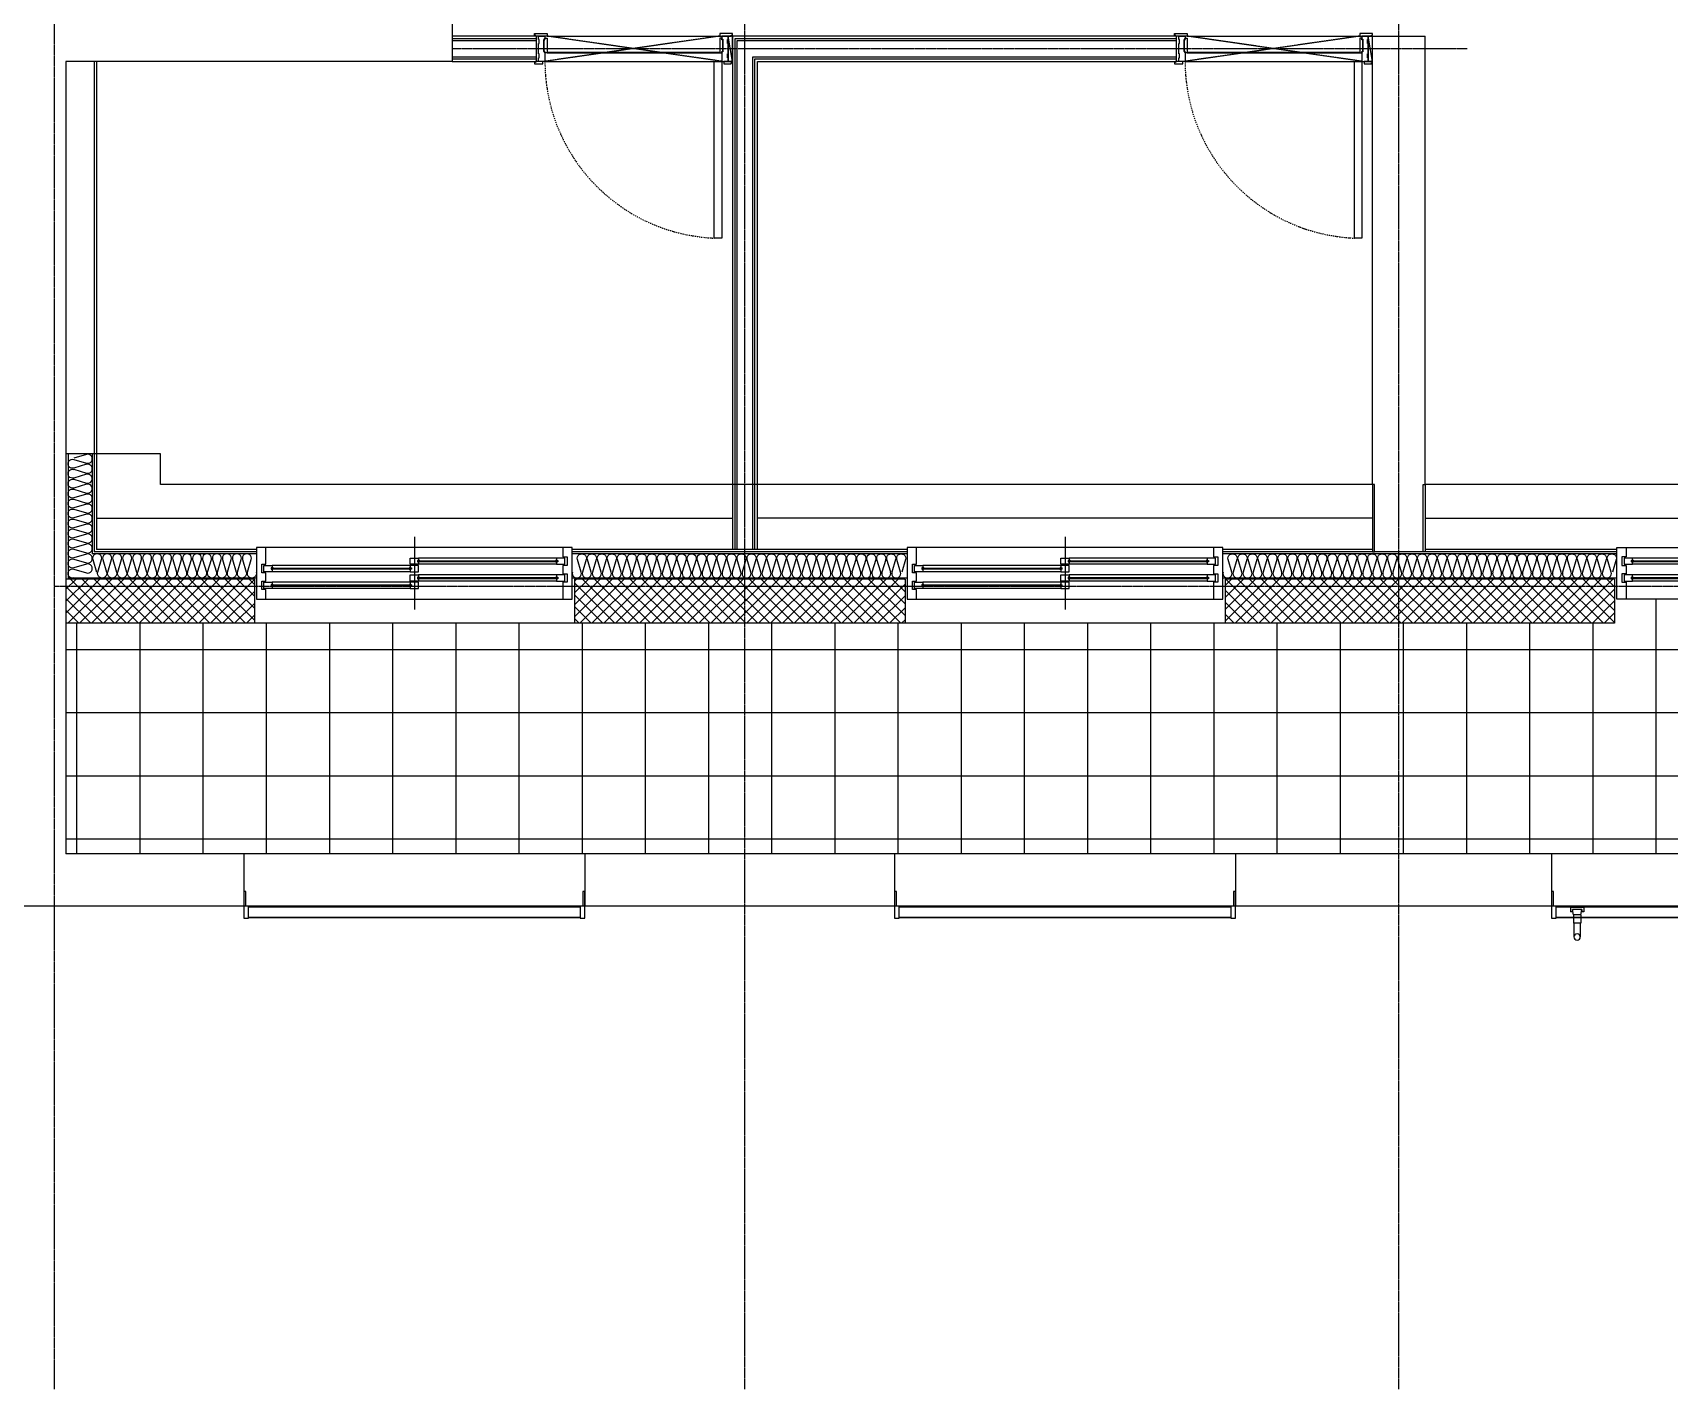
# Model space of a CAD drawing. Header units: millimetres. Extents: x 18456 to 179493, y -203649 to 469211.
# Drawn here: x 130457 to 138229, y -189134 to -182688 of the extents above; entities that cross this region are included whole.
import ezdxf

# ---------------------------------------------------------------- set-up
doc = ezdxf.new("R2010")
doc.units = ezdxf.units.MM
for name, pattern in [('X-평면도(기본형)$0$CEN', [52.5, 50, -1, 0.5, -1]), ('X-평면도(기본형)$0$DASHDOTX2', [2, 1, -0.5, 0, -0.5]), ('X-평면도(기본형)$0$HID', [2.8, 1.8, -1]), ('X-평면도(기본형)$0$HID2', [7.5, 6, -1.5])]:
    doc.linetypes.add(name, pattern=pattern)
for name, color, linetype, true_color in [('X-평면도(기본형)$0$40HAT', 9, 'Continuous', 0x808080), ('X-평면도(기본형)$0$4ELE', 4, 'Continuous', 0x00ffff), ('X-평면도(기본형)$0$4GYP', 4, 'Continuous', 0x00ffff), ('X-평면도(기본형)$0$7GYP', 7, 'Continuous', 0x000000), ('X-평면도(기본형)$0$AHID', 5, 'X-평면도(기본형)$0$HID', 0x0000ff), ('X-평면도(기본형)$0$CEN', 1, 'X-평면도(기본형)$0$CEN', 0xff0000), ('X-평면도(기본형)$0$DOOR', 4, 'Continuous', 0x00ffff), ('X-평면도(기본형)$0$ETC', 9, 'Continuous', 0x808080), ('X-평면도(기본형)$0$FIN', 9, 'Continuous', 0x808080), ('X-평면도(기본형)$0$INS', 9, 'Continuous', 0x808080), ('X-평면도(기본형)$0$INSUL', 9, 'Continuous', 0x808080), ('X-평면도(기본형)$0$TIL', 5, 'Continuous', 0x0000ff), ('X-평면도(기본형)$0$UIS', 7, 'X-평면도(기본형)$0$HID2', 0x000000), ('X-평면도(기본형)$0$W1', 2, 'Continuous', 0xffff00), ('X-평면도(기본형)$0$W2', 3, 'Continuous', 0x00ff00), ('X-평면도(기본형)$0$WID', 4, 'Continuous', 0x00ffff), ('X-평면도(기본형)$0$국기계양대', 9, 'Continuous', 0x808080)]:
    doc.layers.add(name, color=color, linetype=linetype, true_color=true_color)
pattern_1 = [(315, (-605844.544, -337778.427), (28.2842712, 28.2842712), []), (45, (-605844.544, -337778.427), (-28.2842712, 28.2842712), [])]

# ---------------------------------------------------------------- blocks, each defined once
blk = doc.blocks.new('X-평면도(기본형)$0$국기계양대')
at = {"color": 0, "linetype": 'ByBlock', "lineweight": -2}
for p, q in [((-64, 0), (0, 0)), ((-64, 0), (-64, -20)), ((0, 0), (0, -20)), ((-64, -20), (-52, -20)), ((-54, -10), (-10, -10)), ((-54, -10), (-54, -20)), ((-49, -35), (-54, -10)), ((-49, -35), (-15, -35)), ((-49, -35), (-49, -75)), ((-49, -75), (-15, -75)), ((-47, -75), (-47, -140)), ((-17, -75), (-17, -140)), ((-15, -35), (-10, -10)), ((-15, -35), (-15, -75)), ((-12, -20), (0, -20)), ((-10, -10), (-10, -20))]:
    blk.add_line(p, q, dxfattribs=at)
blk.add_circle((-32, -140), 15, dxfattribs=at)
blk = doc.blocks.new('U60 (X-평면도(기본형)$0$ng)')
at = {"color": 0, "linetype": 'ByBlock', "lineweight": -2}
for p, q in [((-1660, -103.5), (-1660, 22.5)), ((-1660, 22.5), (-1650, 22.5)), ((-1650, 22.5), (-1650, -47.5)), ((1650, 22.5), (1660, 22.5)), ((1650, -47.5), (1650, 22.5)), ((1660, 22.5), (1660, -103.5)), ((-1660, -47.5), (-1638, -47.5)), ((-1638, -47.5), (-1638, -50.5)), ((1638, -50.5), (-1638, -50.5)), ((-1638, -50.5), (-1638, -100.5)), ((-1638, -50.5), (1638, -50.5)), ((1638, -50.5), (1638, -47.5)), ((1638, -47.5), (1660, -47.5)), ((1638, -100.5), (1638, -50.5)), ((-1638, -103.5), (-1660, -103.5)), ((-1638, -100.5), (1638, -100.5)), ((1638, -100.5), (-1638, -100.5)), ((-1638, -100.5), (-1638, -103.5)), ((1638, -103.5), (1638, -100.5)), ((1660, -103.5), (1638, -103.5))]:
    blk.add_line(p, q, dxfattribs=at)
at = {"layer": 'X-평면도(기본형)$0$국기계양대'}
blk.add_blockref('X-평면도(기본형)$0$국기계양대', (1570, -53), dxfattribs=at)
blk = doc.blocks.new('U165 (X-평면도(기본형)$0$ng)')
at = {"color": 0, "linetype": 'ByBlock', "lineweight": -2}
for p, q in [((-810, -103.5), (-810, 22.5)), ((-810, 22.5), (-800, 22.5)), ((-800, 22.5), (-800, -47.5)), ((800, 22.5), (810, 22.5)), ((800, -47.5), (800, 22.5)), ((810, 22.5), (810, -103.5)), ((-810, -47.5), (-788, -47.5)), ((-788, -47.5), (-788, -50.5)), ((788, -50.5), (-788, -50.5)), ((-788, -50.5), (-788, -100.5)), ((-788, -50.5), (788, -50.5)), ((788, -50.5), (788, -47.5)), ((788, -47.5), (810, -47.5)), ((788, -100.5), (788, -50.5)), ((-788, -103.5), (-810, -103.5)), ((-788, -100.5), (788, -100.5)), ((788, -100.5), (-788, -100.5)), ((-788, -100.5), (-788, -103.5)), ((788, -103.5), (788, -100.5)), ((810, -103.5), (788, -103.5))]:
    blk.add_line(p, q, dxfattribs=at)
blk = doc.blocks.new('X-평면도(기본형)$0$DW1500')
at = {"layer": 'X-평면도(기본형)$0$WID', "color": 8, "true_color": 0x808080}
for p, q in [((1455, 0), (45, 0)), ((766.5, -63), (1428.5, -63)), ((766.5, -63), (766.5, -67)), ((766.5, -67), (1428.5, -67)), ((1428.5, -63), (1428.5, -67)), ((71.5, -98), (733.5, -98)), ((71.5, -98), (71.5, -102)), ((71.5, -102), (733.5, -102)), ((733.5, -98), (733.5, -102)), ((766.5, -143), (1428.5, -143)), ((766.5, -143), (766.5, -147)), ((766.5, -147), (1428.5, -147)), ((1428.5, -143), (1428.5, -147)), ((71.5, -178), (733.5, -178)), ((71.5, -178), (71.5, -182)), ((71.5, -182), (733.5, -182)), ((733.5, -178), (733.5, -182)), ((45, -245), (1455, -245))]:
    blk.add_line(p, q, dxfattribs=at)
at = {"layer": 'X-평면도(기본형)$0$WID', "color": 1, "true_color": 0xff0000}
blk.add_line((750, 50), (750, -295), dxfattribs=at)
at = {"layer": 'X-평면도(기본형)$0$WID'}
for p, q in [((1425, -50), (770, -50)), ((730, -85), (75, -85)), ((730, -115), (75, -115)), ((1425, -80), (770, -80)), ((1425, -130), (770, -130)), ((730, -165), (75, -165)), ((730, -195), (75, -195)), ((1425, -160), (770, -160))]:
    blk.add_line(p, q, dxfattribs=at)
for points in [[(0, -245), (45, -245), (45, -200), (25, -200), (25, -160), (45, -160), (45, -120), (25, -120), (25, -80), (45, -80), (45, 0), (0, 0)], [(1500, 0), (1455, 0), (1455, -45), (1475, -45), (1475, -85), (1455, -85), (1455, -125), (1475, -125), (1475, -165), (1455, -165), (1455, -245), (1500, -245)], [(770, -80), (730, -80), (730, -50), (770, -50), (770, -60), (764.5, -61.8), (764.5, -68.2), (770, -70)], [(1425, -80), (1465, -80), (1465, -50), (1425, -50), (1425, -60), (1430.5, -61.8), (1430.5, -68.2), (1425, -70)], [(75, -115), (35, -115), (35, -85), (75, -85), (75, -95), (69.5, -96.8), (69.5, -103.2), (75, -105)], [(730, -115), (770, -115), (770, -85), (730, -85), (730, -95), (735.5, -96.8), (735.5, -103.2), (730, -105)], [(770, -160), (730, -160), (730, -130), (770, -130), (770, -140), (764.5, -141.8), (764.5, -148.2), (770, -150)], [(1425, -160), (1465, -160), (1465, -130), (1425, -130), (1425, -140), (1430.5, -141.8), (1430.5, -148.2), (1425, -150)], [(75, -195), (35, -195), (35, -165), (75, -165), (75, -175), (69.5, -176.8), (69.5, -183.2), (75, -185)], [(730, -195), (770, -195), (770, -165), (730, -165), (730, -175), (735.5, -176.8), (735.5, -183.2), (730, -185)]]:
    blk.add_lwpolyline(points, close=True, dxfattribs=at)
at = {"layer": 'X-평면도(기본형)$0$WID', "color": 8, "true_color": 0x808080}
for points in [[(770, -59.2), (772.7, -60.6), (773.3, -61.6), (773.8, -63)], [(770, -70.8), (772.7, -69.4), (773.3, -68.4), (773.8, -67)], [(1425, -59.2), (1422.3, -60.6), (1421.7, -61.6), (1421.2, -63)], [(1425, -70.8), (1422.3, -69.4), (1421.7, -68.4), (1421.2, -67)], [(75, -94.2), (77.7, -95.6), (78.3, -96.6), (78.8, -98)], [(75, -105.8), (77.7, -104.4), (78.3, -103.4), (78.8, -102)], [(730, -94.2), (727.3, -95.6), (726.7, -96.6), (726.2, -98)], [(730, -105.8), (727.3, -104.4), (726.7, -103.4), (726.2, -102)], [(770, -139.2), (772.7, -140.6), (773.3, -141.6), (773.8, -143)], [(770, -150.8), (772.7, -149.4), (773.3, -148.4), (773.8, -147)], [(1425, -139.2), (1422.3, -140.6), (1421.7, -141.6), (1421.2, -143)], [(1425, -150.8), (1422.3, -149.4), (1421.7, -148.4), (1421.2, -147)], [(75, -174.2), (77.7, -175.6), (78.3, -176.6), (78.8, -178)], [(75, -185.8), (77.7, -184.4), (78.3, -183.4), (78.8, -182)], [(730, -174.2), (727.3, -175.6), (726.7, -176.6), (726.2, -178)], [(730, -185.8), (727.3, -184.4), (726.7, -183.4), (726.2, -182)]]:
    blk.add_lwpolyline(points, dxfattribs=at)
blk = doc.blocks.new('X-평면도(기본형)$0$DW2700v')
at = {"layer": 'X-평면도(기본형)$0$WID', "color": 8, "true_color": 0x808080}
for p, q in [((2655, 0), (45, 0)), ((2628.5, -63), (916.5, -63)), ((916.5, -67), (916.5, -63)), ((2628.5, -67), (916.5, -67)), ((2628.5, -67), (2628.5, -63)), ((883.5, -98), (71.5, -98)), ((71.5, -102), (71.5, -98)), ((883.5, -102), (71.5, -102)), ((883.5, -102), (883.5, -98)), ((2628.5, -143), (916.5, -143)), ((916.5, -147), (916.5, -143)), ((2628.5, -147), (916.5, -147)), ((2628.5, -147), (2628.5, -143)), ((883.5, -178), (71.5, -178)), ((71.5, -182), (71.5, -178)), ((883.5, -182), (71.5, -182)), ((883.5, -182), (883.5, -178)), ((45, -245), (2655, -245))]:
    blk.add_line(p, q, dxfattribs=at)
at = {"layer": 'X-평면도(기본형)$0$WID', "color": 1, "true_color": 0xff0000}
blk.add_line((900, -295), (900, 50), dxfattribs=at)
at = {"layer": 'X-평면도(기본형)$0$WID'}
for p, q in [((920, -50), (2625, -50)), ((75, -85), (880, -85)), ((75, -115), (880, -115)), ((920, -80), (2625, -80)), ((920, -130), (2625, -130)), ((75, -165), (880, -165)), ((75, -195), (880, -195)), ((920, -160), (2625, -160))]:
    blk.add_line(p, q, dxfattribs=at)
for points in [[(0, -245), (45, -245), (45, -200), (25, -200), (25, -160), (45, -160), (45, -120), (25, -120), (25, -80), (45, -80), (45, 0), (0, 0)], [(2700, 0), (2655, 0), (2655, -45), (2675, -45), (2675, -85), (2655, -85), (2655, -125), (2675, -125), (2675, -165), (2655, -165), (2655, -245), (2700, -245)], [(920, -50), (880, -50), (880, -80), (920, -80), (920, -70), (914.5, -68.2), (914.5, -61.8), (920, -60)], [(2625, -50), (2665, -50), (2665, -80), (2625, -80), (2625, -70), (2630.5, -68.2), (2630.5, -61.8), (2625, -60)], [(75, -85), (35, -85), (35, -115), (75, -115), (75, -105), (69.5, -103.2), (69.5, -96.8), (75, -95)], [(880, -85), (920, -85), (920, -115), (880, -115), (880, -105), (885.5, -103.2), (885.5, -96.8), (880, -95)], [(920, -130), (880, -130), (880, -160), (920, -160), (920, -150), (914.5, -148.2), (914.5, -141.8), (920, -140)], [(2625, -130), (2665, -130), (2665, -160), (2625, -160), (2625, -150), (2630.5, -148.2), (2630.5, -141.8), (2625, -140)], [(75, -165), (35, -165), (35, -195), (75, -195), (75, -185), (69.5, -183.2), (69.5, -176.8), (75, -175)], [(880, -165), (920, -165), (920, -195), (880, -195), (880, -185), (885.5, -183.2), (885.5, -176.8), (880, -175)]]:
    blk.add_lwpolyline(points, close=True, dxfattribs=at)
at = {"layer": 'X-평면도(기본형)$0$WID', "color": 8, "true_color": 0x808080}
for points in [[(920, -59.2), (922.7, -60.6), (923.3, -61.6), (923.8, -63)], [(920, -70.8), (922.7, -69.4), (923.3, -68.4), (923.8, -67)], [(2625, -59.2), (2622.3, -60.6), (2621.7, -61.6), (2621.2, -63)], [(2625, -70.8), (2622.3, -69.4), (2621.7, -68.4), (2621.2, -67)], [(75, -94.2), (77.7, -95.6), (78.3, -96.6), (78.8, -98)], [(75, -105.8), (77.7, -104.4), (78.3, -103.4), (78.8, -102)], [(880, -94.2), (877.3, -95.6), (876.7, -96.6), (876.2, -98)], [(880, -105.8), (877.3, -104.4), (876.7, -103.4), (876.2, -102)], [(920, -139.2), (922.7, -140.6), (923.3, -141.6), (923.8, -143)], [(920, -150.8), (922.7, -149.4), (923.3, -148.4), (923.8, -147)], [(2625, -139.2), (2622.3, -140.6), (2621.7, -141.6), (2621.2, -143)], [(2625, -150.8), (2622.3, -149.4), (2621.7, -148.4), (2621.2, -147)], [(75, -174.2), (77.7, -175.6), (78.3, -176.6), (78.8, -178)], [(75, -185.8), (77.7, -184.4), (78.3, -183.4), (78.8, -182)], [(880, -174.2), (877.3, -175.6), (876.7, -176.6), (876.2, -178)], [(880, -185.8), (877.3, -184.4), (876.7, -183.4), (876.2, -182)]]:
    blk.add_lwpolyline(points, dxfattribs=at)
blk = doc.blocks.new('X-평면도(기본형)$0$wd120900')
at = {"layer": 'X-평면도(기본형)$0$DOOR', "color": 1, "linetype": 'ByBlock', "true_color": 0xff0000}
blk.add_line((-20, 120), (0, 0), dxfattribs=at)
at = {"layer": 'X-평면도(기본형)$0$DOOR', "color": 5, "true_color": 0x0000ff}
for p, q in [((860, 80), (40, 80)), ((860, 77), (40, 77))]:
    blk.add_line(p, q, dxfattribs=at)
at = {"layer": 'X-평면도(기본형)$0$DOOR'}
for points in [[(30, 120), (30, 960), (66, 960), (66, 120)], [(30, 120), (30, 960), (66, 960), (66, 120)], [(0, 120), (0, 104.1), (3, 104.1), (3, 84.1), (0, 84.1), (0, 35.9), (3, 35.9), (3, 15.9), (0, 15.9), (0, 0), (30, 0), (30, 15), (25, 15), (25, 75), (30, 75), (30, 80), (30, 120)], [(40, 80), (30, 80), (30, 73), (25, 73), (25, 17), (30, 17), (30, 10), (40, 10)], [(860, 80), (870, 80), (870, 73), (875, 73), (875, 17), (870, 17), (870, 10), (860, 10)], [(900, 120), (900, 104.1), (897, 104.1), (897, 84.1), (900, 84.1), (900, 35.9), (897, 35.9), (897, 15.9), (900, 15.9), (900, 0), (899.1, 0), (880, 0), (870, 0), (870, 15), (875, 15), (875, 75), (870, 75), (870, 80), (870, 120)]]:
    blk.add_lwpolyline(points, close=True, dxfattribs=at)
at = {"layer": 'X-평면도(기본형)$0$DOOR', "linetype": 'ByBlock'}
for points in [[(-15, 132), (-15, 127), (-20, 127), (-20, 120), (20, 120), (20, 132)], [(915, 120), (915, 125), (920, 125), (920, 132), (880, 132), (880, 120)], [(-15, 0), (-15, -5), (-20, -5), (-20, -12), (40, -12), (40, 0)], [(915, 0), (915, -5), (920, -5), (920, -12), (860, -12), (860, 0)]]:
    blk.add_lwpolyline(points, close=True, dxfattribs=at)
at = {"layer": 'X-평면도(기본형)$0$DOOR', "color": 1, "linetype": 'ByBlock', "true_color": 0xff0000}
blk.add_lwpolyline([(-20, 120), (-20, 0), (0, 0), (0, 120)], close=True, dxfattribs=at)
at = {"layer": 'X-평면도(기본형)$0$DOOR', "color": 1, "linetype": 'X-평면도(기본형)$0$HID', "true_color": 0xff0000}
blk.add_lwpolyline([(860, 0), (40, 0), (870, 120), (30, 120)], close=True, dxfattribs=at)
at = {"layer": 'X-평면도(기본형)$0$DOOR', "color": 1, "linetype": 'X-평면도(기본형)$0$DASHDOTX2', "ltscale": 5, "true_color": 0xff0000}
blk.add_arc((28.6, 119.4), 841.4, 0.03802, 87.45308, dxfattribs=at)
blk = doc.blocks.new('U74 (X-평면도(기본형)$0$ins-l)')
at = {"layer": 'X-평면도(기본형)$0$INSUL', "color": 8, "true_color": 0x808080}
for p, q in [((36.9, 24.2), (21.4, 75.8)), ((57.5, 75.8), (42, 24.2)), ((78.1, 24.2), (62.6, 75.8)), ((98.7, 75.8), (83.2, 24.2)), ((119.3, 24.2), (103.8, 75.8)), ((139.9, 75.8), (124.5, 24.2)), ((160.5, 24.2), (145.1, 75.8)), ((181.1, 75.8), (165.7, 24.2)), ((201.7, 24.2), (186.3, 75.8)), ((222.3, 75.8), (206.9, 24.2)), ((243, 24.2), (227.5, 75.8)), ((263.6, 75.8), (248.1, 24.2)), ((284.2, 24.2), (268.7, 75.8)), ((304.8, 75.8), (289.3, 24.2)), ((325.4, 24.2), (309.9, 75.8)), ((346, 75.8), (330.6, 24.2)), ((366.6, 24.2), (351.2, 75.8)), ((387.2, 75.8), (371.8, 24.2)), ((407.8, 24.2), (392.4, 75.8)), ((428.4, 75.8), (413, 24.2)), ((449.1, 24.2), (433.6, 75.8)), ((469.7, 75.8), (454.2, 24.2)), ((490.3, 24.2), (474.8, 75.8)), ((510.9, 75.8), (495.4, 24.2)), ((531.5, 24.2), (516, 75.8)), ((552.1, 75.8), (536.6, 24.2)), ((572.7, 24.2), (557.3, 75.8)), ((593.3, 75.8), (577.9, 24.2)), ((613.9, 24.2), (598.5, 75.8)), ((634.5, 75.8), (619.1, 24.2)), ((655.2, 24.2), (639.7, 75.8)), ((675.8, 75.8), (660.3, 24.2)), ((696.4, 24.2), (680.9, 75.8)), ((717, 75.8), (701.5, 24.2)), ((737.6, 24.2), (722.1, 75.8)), ((758.2, 75.8), (742.7, 24.2)), ((778.8, 24.2), (763.4, 75.8)), ((799.4, 75.8), (784, 24.2)), ((820, 24.2), (804.6, 75.8)), ((840.6, 75.8), (825.2, 24.2)), ((861.3, 24.2), (845.8, 75.8)), ((881.9, 75.8), (866.4, 24.2)), ((902.5, 24.2), (887, 75.8)), ((923.1, 75.8), (907.6, 24.2)), ((943.7, 24.2), (928.2, 75.8)), ((964.3, 75.8), (948.8, 24.2)), ((984.9, 24.2), (969.5, 75.8)), ((1005.5, 75.8), (990.1, 24.2)), ((1026.1, 24.2), (1010.7, 75.8)), ((1046.7, 75.8), (1031.3, 24.2)), ((1067.4, 24.2), (1051.9, 75.8)), ((1088, 75.8), (1072.5, 24.2)), ((1108.6, 24.2), (1093.1, 75.8)), ((1129.2, 75.8), (1113.7, 24.2)), ((1149.8, 24.2), (1134.3, 75.8)), ((1170.4, 75.8), (1154.9, 24.2)), ((1191, 24.2), (1175.6, 75.8)), ((1211.6, 75.8), (1196.2, 24.2)), ((1232.2, 24.2), (1216.8, 75.8)), ((1252.8, 75.8), (1237.4, 24.2)), ((1273.5, 24.2), (1258, 75.8)), ((1294.1, 75.8), (1278.6, 24.2)), ((1314.7, 24.2), (1299.2, 75.8)), ((1335.3, 75.8), (1319.8, 24.2)), ((1355.9, 24.2), (1340.4, 75.8)), ((1376.5, 75.8), (1361, 24.2)), ((1397.1, 24.2), (1381.7, 75.8)), ((1417.7, 75.8), (1402.3, 24.2)), ((1438.3, 24.2), (1422.9, 75.8)), ((1458.9, 75.8), (1443.5, 24.2)), ((1479.5, 24.2), (1464.1, 75.8)), ((1500.2, 75.8), (1484.7, 24.2)), ((1520.8, 24.2), (1505.3, 75.8)), ((1541.4, 75.8), (1525.9, 24.2)), ((1562, 24.2), (1546.5, 75.8)), ((1582.6, 75.8), (1567.1, 24.2)), ((1603.2, 24.2), (1587.8, 75.8)), ((1623.8, 75.8), (1608.4, 24.2))]:
    blk.add_line(p, q, dxfattribs=at)
at = {"layer": 'X-평면도(기본형)$0$INSUL', "color": 8, "true_color": 0x808080, "extrusion": (0, 0, -1)}
for centre in [(-39.4, 81.2), (-80.7, 81.2), (-121.9, 81.2), (-163.1, 81.2), (-204.3, 81.2), (-245.5, 81.2), (-286.8, 81.2), (-328, 81.2), (-369.2, 81.2), (-410.4, 81.2), (-451.6, 81.2), (-492.9, 81.2), (-534.1, 81.2), (-575.3, 81.2), (-616.5, 81.2), (-657.7, 81.2), (-699, 81.2), (-740.2, 81.2), (-781.4, 81.2), (-822.6, 81.2), (-863.8, 81.2), (-905.1, 81.2), (-946.3, 81.2), (-987.5, 81.2), (-1028.7, 81.2), (-1069.9, 81.2), (-1111.1, 81.2), (-1152.4, 81.2), (-1193.6, 81.2), (-1234.8, 81.2), (-1276, 81.2), (-1317.2, 81.2), (-1358.5, 81.2), (-1399.7, 81.2), (-1440.9, 81.2), (-1482.1, 81.2), (-1523.3, 81.2), (-1564.6, 81.2), (-1605.8, 81.2)]:
    blk.add_arc(centre, 18.8, 343.30076, 196.69924, dxfattribs=at)
at = {"layer": 'X-평면도(기본형)$0$INSUL', "color": 8, "true_color": 0x808080}
for centre in [(18.8, 18.8), (60, 18.8), (101.3, 18.8), (142.5, 18.8), (183.7, 18.8), (224.9, 18.8), (266.1, 18.8), (307.4, 18.8), (348.6, 18.8), (389.8, 18.8), (431, 18.8), (472.2, 18.8), (513.5, 18.8), (554.7, 18.8), (595.9, 18.8), (637.1, 18.8), (678.3, 18.8), (719.6, 18.8), (760.8, 18.8), (802, 18.8), (843.2, 18.8), (884.4, 18.8), (925.7, 18.8), (966.9, 18.8), (1008.1, 18.8), (1049.3, 18.8), (1090.5, 18.8), (1131.8, 18.8), (1173, 18.8), (1214.2, 18.8), (1255.4, 18.8), (1296.6, 18.8), (1337.9, 18.8), (1379.1, 18.8), (1420.3, 18.8), (1461.5, 18.8), (1502.7, 18.8), (1544, 18.8), (1585.2, 18.8)]:
    blk.add_arc(centre, 18.8, 163.30076, 16.69924, dxfattribs=at)
blk = doc.blocks.new('U72 (X-평면도(기본형)$0$ins-l)')
at = {"layer": 'X-평면도(기본형)$0$INSUL', "color": 8, "true_color": 0x808080}
for p, q in [((36.9, 24.2), (21.4, 75.8)), ((57.5, 75.8), (42, 24.2)), ((78.1, 24.2), (62.6, 75.8)), ((98.7, 75.8), (83.2, 24.2)), ((119.3, 24.2), (103.8, 75.8)), ((139.9, 75.8), (124.5, 24.2)), ((160.5, 24.2), (145.1, 75.8)), ((181.1, 75.8), (165.7, 24.2)), ((201.7, 24.2), (186.3, 75.8)), ((222.3, 75.8), (206.9, 24.2)), ((243, 24.2), (227.5, 75.8)), ((263.6, 75.8), (248.1, 24.2)), ((284.2, 24.2), (268.7, 75.8)), ((304.8, 75.8), (289.3, 24.2)), ((325.4, 24.2), (309.9, 75.8)), ((346, 75.8), (330.6, 24.2)), ((366.6, 24.2), (351.2, 75.8)), ((387.2, 75.8), (371.8, 24.2)), ((407.8, 24.2), (392.4, 75.8)), ((428.4, 75.8), (413, 24.2)), ((449.1, 24.2), (433.6, 75.8)), ((469.7, 75.8), (454.2, 24.2)), ((490.3, 24.2), (474.8, 75.8)), ((510.9, 75.8), (495.4, 24.2)), ((531.5, 24.2), (516, 75.8)), ((552.1, 75.8), (536.6, 24.2)), ((572.7, 24.2), (557.3, 75.8)), ((593.3, 75.8), (577.9, 24.2)), ((613.9, 24.2), (598.5, 75.8)), ((634.5, 75.8), (619.1, 24.2)), ((655.2, 24.2), (639.7, 75.8)), ((675.8, 75.8), (660.3, 24.2)), ((696.4, 24.2), (680.9, 75.8)), ((717, 75.8), (701.5, 24.2)), ((737.6, 24.2), (722.1, 75.8)), ((758.2, 75.8), (742.7, 24.2)), ((778.8, 24.2), (763.4, 75.8)), ((799.4, 75.8), (784, 24.2)), ((820, 24.2), (804.6, 75.8)), ((840.6, 75.8), (825.2, 24.2)), ((861.3, 24.2), (845.8, 75.8)), ((881.9, 75.8), (866.4, 24.2)), ((902.5, 24.2), (887, 75.8)), ((923.1, 75.8), (907.6, 24.2)), ((943.7, 24.2), (928.2, 75.8)), ((964.3, 75.8), (948.8, 24.2)), ((984.9, 24.2), (969.5, 75.8)), ((1005.5, 75.8), (990.1, 24.2)), ((1026.1, 24.2), (1010.7, 75.8)), ((1046.7, 75.8), (1031.3, 24.2)), ((1067.4, 24.2), (1051.9, 75.8)), ((1088, 75.8), (1072.5, 24.2)), ((1108.6, 24.2), (1093.1, 75.8)), ((1129.2, 75.8), (1113.7, 24.2)), ((1149.8, 24.2), (1134.3, 75.8)), ((1170.4, 75.8), (1154.9, 24.2)), ((1191, 24.2), (1175.6, 75.8)), ((1211.6, 75.8), (1196.2, 24.2)), ((1232.2, 24.2), (1216.8, 75.8)), ((1252.8, 75.8), (1237.4, 24.2)), ((1273.5, 24.2), (1258, 75.8)), ((1294.1, 75.8), (1278.6, 24.2)), ((1314.7, 24.2), (1299.2, 75.8)), ((1335.3, 75.8), (1319.8, 24.2)), ((1355.9, 24.2), (1340.4, 75.8)), ((1376.5, 75.8), (1361, 24.2))]:
    blk.add_line(p, q, dxfattribs=at)
at = {"layer": 'X-평면도(기본형)$0$INSUL', "color": 8, "true_color": 0x808080, "extrusion": (0, 0, -1)}
for centre in [(-39.4, 81.2), (-80.7, 81.2), (-121.9, 81.2), (-163.1, 81.2), (-204.3, 81.2), (-245.5, 81.2), (-286.8, 81.2), (-328, 81.2), (-369.2, 81.2), (-410.4, 81.2), (-451.6, 81.2), (-492.9, 81.2), (-534.1, 81.2), (-575.3, 81.2), (-616.5, 81.2), (-657.7, 81.2), (-699, 81.2), (-740.2, 81.2), (-781.4, 81.2), (-822.6, 81.2), (-863.8, 81.2), (-905.1, 81.2), (-946.3, 81.2), (-987.5, 81.2), (-1028.7, 81.2), (-1069.9, 81.2), (-1111.1, 81.2), (-1152.4, 81.2), (-1193.6, 81.2), (-1234.8, 81.2), (-1276, 81.2), (-1317.2, 81.2), (-1358.5, 81.2)]:
    blk.add_arc(centre, 18.8, 343.30076, 196.69924, dxfattribs=at)
at = {"layer": 'X-평면도(기본형)$0$INSUL', "color": 8, "true_color": 0x808080}
for centre in [(18.8, 18.8), (60, 18.8), (101.3, 18.8), (142.5, 18.8), (183.7, 18.8), (224.9, 18.8), (266.1, 18.8), (307.4, 18.8), (348.6, 18.8), (389.8, 18.8), (431, 18.8), (472.2, 18.8), (513.5, 18.8), (554.7, 18.8), (595.9, 18.8), (637.1, 18.8), (678.3, 18.8), (719.6, 18.8), (760.8, 18.8), (802, 18.8), (843.2, 18.8), (884.4, 18.8), (925.7, 18.8), (966.9, 18.8), (1008.1, 18.8), (1049.3, 18.8), (1090.5, 18.8), (1131.8, 18.8), (1173, 18.8), (1214.2, 18.8), (1255.4, 18.8), (1296.6, 18.8), (1337.9, 18.8)]:
    blk.add_arc(centre, 18.8, 163.30076, 16.69924, dxfattribs=at)
blk = doc.blocks.new('U79 (X-평면도(기본형)$0$ins-l)')
at = {"layer": 'X-평면도(기본형)$0$INSUL', "color": 8, "true_color": 0x808080}
for p, q in [((36.9, 24.2), (21.4, 75.8)), ((57.5, 75.8), (42, 24.2)), ((78.1, 24.2), (62.6, 75.8)), ((98.7, 75.8), (83.2, 24.2)), ((119.3, 24.2), (103.8, 75.8)), ((139.9, 75.8), (124.5, 24.2)), ((160.5, 24.2), (145.1, 75.8)), ((181.1, 75.8), (165.7, 24.2)), ((201.7, 24.2), (186.3, 75.8)), ((222.3, 75.8), (206.9, 24.2)), ((243, 24.2), (227.5, 75.8)), ((263.6, 75.8), (248.1, 24.2)), ((284.2, 24.2), (268.7, 75.8)), ((304.8, 75.8), (289.3, 24.2)), ((325.4, 24.2), (309.9, 75.8)), ((346, 75.8), (330.6, 24.2)), ((366.6, 24.2), (351.2, 75.8)), ((387.2, 75.8), (371.8, 24.2)), ((407.8, 24.2), (392.4, 75.8)), ((428.4, 75.8), (413, 24.2)), ((449.1, 24.2), (433.6, 75.8)), ((469.7, 75.8), (454.2, 24.2)), ((490.3, 24.2), (474.8, 75.8)), ((510.9, 75.8), (495.4, 24.2)), ((531.5, 24.2), (516, 75.8)), ((552.1, 75.8), (536.6, 24.2)), ((572.7, 24.2), (557.3, 75.8)), ((593.3, 75.8), (577.9, 24.2)), ((613.9, 24.2), (598.5, 75.8)), ((634.5, 75.8), (619.1, 24.2)), ((655.2, 24.2), (639.7, 75.8)), ((675.8, 75.8), (660.3, 24.2))]:
    blk.add_line(p, q, dxfattribs=at)
at = {"layer": 'X-평면도(기본형)$0$INSUL', "color": 8, "true_color": 0x808080, "extrusion": (0, 0, -1)}
for centre in [(-39.4, 81.2), (-80.7, 81.2), (-121.9, 81.2), (-163.1, 81.2), (-204.3, 81.2), (-245.5, 81.2), (-286.8, 81.2), (-328, 81.2), (-369.2, 81.2), (-410.4, 81.2), (-451.6, 81.2), (-492.9, 81.2), (-534.1, 81.2), (-575.3, 81.2), (-616.5, 81.2), (-657.7, 81.2)]:
    blk.add_arc(centre, 18.8, 343.30076, 196.69924, dxfattribs=at)
at = {"layer": 'X-평면도(기본형)$0$INSUL', "color": 8, "true_color": 0x808080}
for centre in [(18.8, 18.8), (60, 18.8), (101.3, 18.8), (142.5, 18.8), (183.7, 18.8), (224.9, 18.8), (266.1, 18.8), (307.4, 18.8), (348.6, 18.8), (389.8, 18.8), (431, 18.8), (472.2, 18.8), (513.5, 18.8), (554.7, 18.8), (595.9, 18.8), (637.1, 18.8)]:
    blk.add_arc(centre, 18.8, 163.30076, 16.69924, dxfattribs=at)
blk = doc.blocks.new('U195 (X-평면도(기본형)$0$ins-l)')
at = {"layer": 'X-평면도(기본형)$0$INSUL', "color": 8, "true_color": 0x808080}
for p, q in [((36.9, 24.2), (21.4, 75.8)), ((57.5, 75.8), (42, 24.2)), ((78.1, 24.2), (62.6, 75.8)), ((98.7, 75.8), (83.2, 24.2)), ((119.3, 24.2), (103.8, 75.8)), ((139.9, 75.8), (124.5, 24.2)), ((160.5, 24.2), (145.1, 75.8)), ((181.1, 75.8), (165.7, 24.2)), ((201.7, 24.2), (186.3, 75.8)), ((222.3, 75.8), (206.9, 24.2)), ((243, 24.2), (227.5, 75.8)), ((263.6, 75.8), (248.1, 24.2)), ((284.2, 24.2), (268.7, 75.8)), ((304.8, 75.8), (289.3, 24.2)), ((325.4, 24.2), (309.9, 75.8)), ((346, 75.8), (330.6, 24.2)), ((366.6, 24.2), (351.2, 75.8)), ((387.2, 75.8), (371.8, 24.2)), ((407.8, 24.2), (392.4, 75.8)), ((428.4, 75.8), (413, 24.2)), ((449.1, 24.2), (433.6, 75.8)), ((469.7, 75.8), (454.2, 24.2)), ((490.3, 24.2), (474.8, 75.8)), ((510.9, 75.8), (495.4, 24.2))]:
    blk.add_line(p, q, dxfattribs=at)
at = {"layer": 'X-평면도(기본형)$0$INSUL', "color": 8, "true_color": 0x808080, "extrusion": (0, 0, -1)}
for centre in [(-39.4, 81.2), (-80.7, 81.2), (-121.9, 81.2), (-163.1, 81.2), (-204.3, 81.2), (-245.5, 81.2), (-286.8, 81.2), (-328, 81.2), (-369.2, 81.2), (-410.4, 81.2), (-451.6, 81.2), (-492.9, 81.2)]:
    blk.add_arc(centre, 18.8, 343.30076, 196.69924, dxfattribs=at)
at = {"layer": 'X-평면도(기본형)$0$INSUL', "color": 8, "true_color": 0x808080}
for centre in [(18.8, 18.8), (60, 18.8), (101.3, 18.8), (142.5, 18.8), (183.7, 18.8), (224.9, 18.8), (266.1, 18.8), (307.4, 18.8), (348.6, 18.8), (389.8, 18.8), (431, 18.8), (472.2, 18.8)]:
    blk.add_arc(centre, 18.8, 163.30076, 16.69924, dxfattribs=at)

msp = doc.modelspace()

# ---------------------------------------------------------------- hatches: boundary and pattern name
at = {"layer": 'X-평면도(기본형)$0$40HAT'}
h = msp.add_hatch(dxfattribs=at)
h.set_pattern_fill('H3', color=256, scale=40, style=0, pattern_type=2)
h.set_pattern_definition(pattern_1)
h.paths.add_polyline_path([(130614.6, -185284.2), (130614.6, -185494.2), (131509.6, -185494.2), (131509.6, -185284.2)], flags=0)
h = msp.add_hatch(dxfattribs=at)
h.set_pattern_fill('H3', color=256, scale=40, style=0, pattern_type=2)
h.set_pattern_definition(pattern_1)
h.paths.add_polyline_path([(134599.6, -185284.2), (134599.6, -185494.2), (133029.6, -185494.2), (133029.6, -185284.2)], flags=0)
h = msp.add_hatch(dxfattribs=at)
h.set_pattern_fill('H3', color=256, scale=40, style=0, pattern_type=2)
h.set_pattern_definition(pattern_1)
h.paths.add_polyline_path([(137969.6, -185284.2), (137969.6, -185494.2), (136119.6, -185494.2), (136119.6, -185284.2)], flags=0)
at = {"layer": 'X-평면도(기본형)$0$TIL'}
h = msp.add_hatch(dxfattribs=at)
h.set_pattern_fill('H3', color=256, scale=300, angle=45, style=0, pattern_type=2)
h.set_pattern_definition([(360, (-580032.93, -146319.15), (2e-13, 300), []), (90, (-580032.93, -146319.15), (-300, 9e-14), [])])
h.paths.add_polyline_path([(141349.6, -186589.2), (141349.6, -185494.2), (140689.6, -185494.2), (140689.6, -185379.2), (137969.6, -185379.2), (137969.6, -185494.2), (130614.6, -185494.2), (130614.6, -186589.2)], flags=0)

# ---------------------------------------------------------------- linework, layer by layer
at = {"layer": 'X-평면도(기본형)$0$4ELE'}
for p, q in [((133079.6, -186589.2), (131459.6, -186589.2)), ((136169.6, -186589.2), (134549.6, -186589.2)), ((140989.6, -186589.2), (137669.6, -186589.2)), ((133079.6, -186839.2), (131459.6, -186839.2)), ((136169.6, -186839.2), (134549.6, -186839.2)), ((140989.6, -186839.2), (137669.6, -186839.2))]:
    msp.add_line(p, q, dxfattribs=at)
at = {"layer": 'X-평면도(기본형)$0$4GYP'}
for p, q in [((130749.6, -182824.2), (130749.6, -185154.2)), ((130759.6, -182824.2), (130759.6, -185144.2)), ((131519.6, -185154.2), (130749.6, -185154.2)), ((131519.6, -185144.2), (130759.6, -185144.2)), ((134609.6, -185144.2), (133019.6, -185144.2)), ((134609.6, -185154.2), (133019.6, -185154.2)), ((136819.6, -185144.2), (136109.6, -185144.2)), ((136819.6, -185154.2), (136109.6, -185154.2)), ((137979.6, -185144.2), (137069.6, -185144.2)), ((137979.6, -185154.2), (137069.6, -185154.2))]:
    msp.add_line(p, q, dxfattribs=at)
at = {"layer": 'X-평면도(기본형)$0$7GYP'}
for p, q in [((132849.6, -182704.2), (132449.6, -182704.2)), ((132849.6, -182716.7), (132449.6, -182716.7)), ((132849.6, -182824.2), (132849.6, -182704.2)), ((135889.6, -182824.2), (135889.6, -182704.2)), ((132849.6, -182726.2), (132449.6, -182726.2)), ((132449.6, -182802.2), (132849.6, -182802.2)), ((132449.6, -182811.7), (132849.6, -182811.7)), ((132449.6, -182824.2), (132849.6, -182824.2))]:
    msp.add_line(p, q, dxfattribs=at)
for points in [[(135889.6, -182704.2), (133779.6, -182704.2), (133779.6, -185144.2)], [(135889.6, -182716.7), (133792.1, -182716.7), (133792.1, -185144.2)], [(135889.6, -182726.2), (133801.6, -182726.2), (133801.6, -185144.2)], [(133877.6, -185144.2), (133877.6, -182802.2), (135889.6, -182802.2)], [(133887.1, -185144.2), (133887.1, -182811.7), (135889.6, -182811.7)], [(133899.6, -185144.2), (133899.6, -182824.2), (135889.6, -182824.2)]]:
    msp.add_lwpolyline(points, dxfattribs=at)
at = {"layer": 'X-평면도(기본형)$0$AHID'}
for p, q in [((130759.6, -184994.2), (133779.6, -184994.2)), ((136819.6, -184994.2), (133899.6, -184994.2)), ((137069.6, -184994.2), (141589.6, -184994.2))]:
    msp.add_line(p, q, dxfattribs=at)
at = {"layer": 'X-평면도(기본형)$0$CEN'}
for p, q in [((130559.6, -179124.2), (130559.6, -189134.2)), ((133839.6, -189134.2), (133839.6, -182504.2)), ((136944.6, -189134.2), (136944.6, -182504.2)), ((137269.6, -182764.2), (132449.6, -182764.2)), ((141714.6, -185319.2), (130559.6, -185319.2))]:
    msp.add_line(p, q, dxfattribs=at)
at = {"layer": 'X-평면도(기본형)$0$FIN'}
for p, q in [((133029.6, -185494.2), (131509.6, -185494.2)), ((136119.6, -185494.2), (134599.6, -185494.2))]:
    msp.add_line(p, q, dxfattribs=at)
at = {"layer": 'X-평면도(기본형)$0$INS'}
for p, q in [((130624.6, -184689.2), (130624.6, -185279.2)), ((130739.6, -184689.2), (130739.6, -185164.2)), ((131519.6, -185164.2), (130739.6, -185164.2)), ((134609.6, -185164.2), (133019.6, -185164.2)), ((137979.6, -185164.2), (136109.6, -185164.2)), ((131519.6, -185279.2), (130624.6, -185279.2)), ((134609.6, -185279.2), (133019.6, -185279.2)), ((137979.6, -185279.2), (136109.6, -185279.2))]:
    msp.add_line(p, q, dxfattribs=at)
for points in [[(136819.6, -184834.2), (136819.6, -185154.2), (136829.6, -185154.2)], [(137069.6, -184834.2), (137069.6, -185154.2), (137059.6, -185154.2)]]:
    msp.add_lwpolyline(points, dxfattribs=at)
at = {"layer": 'X-평면도(기본형)$0$UIS'}
for points in [[(136819.6, -184834.2), (131064.6, -184834.2), (131064.6, -184689.2), (130614.6, -184689.2)], [(141589.6, -184834.2), (137069.6, -184834.2)]]:
    msp.add_lwpolyline(points, dxfattribs=at)
at = {"layer": 'X-평면도(기본형)$0$W1'}
for p, q in [((132449.6, -182574.2), (132449.6, -182824.2)), ((136819.6, -182704.2), (137069.6, -182704.2)), ((136819.6, -184834.2), (136819.6, -182704.2)), ((137069.6, -184834.2), (137069.6, -182704.2)), ((132449.6, -182824.2), (130614.6, -182824.2)), ((130614.6, -182824.2), (130614.6, -186589.2)), ((137059.6, -185154.2), (136829.6, -185154.2)), ((131459.6, -186589.2), (130614.6, -186589.2)), ((131459.6, -186589.2), (131459.6, -186839.2)), ((133079.6, -186589.2), (133079.6, -186839.2)), ((134549.6, -186589.2), (133079.6, -186589.2)), ((134549.6, -186589.2), (134549.6, -186839.2)), ((136169.6, -186589.2), (136169.6, -186839.2)), ((137669.6, -186589.2), (136169.6, -186589.2)), ((137669.6, -186589.2), (137669.6, -186839.2)), ((130604.6, -186839.2), (130414.6, -186839.2)), ((131459.6, -186839.2), (130559.6, -186839.2)), ((134549.6, -186839.2), (133079.6, -186839.2)), ((137669.6, -186839.2), (136169.6, -186839.2))]:
    msp.add_line(p, q, dxfattribs=at)
for points in [[(136829.6, -185154.2), (136829.6, -184834.2), (136819.6, -184834.2)], [(137059.6, -185154.2), (137059.6, -184834.2), (137069.6, -184834.2)]]:
    msp.add_lwpolyline(points, dxfattribs=at)
at = {"layer": 'X-평면도(기본형)$0$W2'}
for p, q in [((130614.6, -185284.2), (130614.6, -185494.2)), ((131509.6, -185284.2), (130614.6, -185284.2)), ((131509.6, -185284.2), (131509.6, -185494.2)), ((133029.6, -185284.2), (133029.6, -185494.2)), ((134599.6, -185284.2), (133029.6, -185284.2)), ((134599.6, -185284.2), (134599.6, -185494.2)), ((136119.6, -185284.2), (136119.6, -185494.2)), ((137969.6, -185284.2), (136119.6, -185284.2)), ((137969.6, -185284.2), (137969.6, -185494.2)), ((131509.6, -185494.2), (130614.6, -185494.2)), ((134599.6, -185494.2), (133029.6, -185494.2)), ((137969.6, -185494.2), (136119.6, -185494.2))]:
    msp.add_line(p, q, dxfattribs=at)

# ---------------------------------------------------------------- block references
for p in [(131519.6, -185134.2), (134609.6, -185134.2)]:
    msp.add_blockref('X-평면도(기본형)$0$DW1500', p)
at = {"xscale": -1}
msp.add_blockref('X-평면도(기본형)$0$DW2700v', (140679.6, -185134.2), dxfattribs=at)
at = {"layer": 'X-평면도(기본형)$0$DOOR', "rotation": 179.9999999901282}
for p in [(133759.6, -182704.2), (136799.6, -182704.2)]:
    msp.add_blockref('X-평면도(기본형)$0$wd120900', p, dxfattribs=at)
at = {"layer": 'X-평면도(기본형)$0$ETC', "xscale": -1}
for name, p in [('U165 (X-평면도(기본형)$0$ng)', (132269.6, -186791.7)), ('U165 (X-평면도(기본형)$0$ng)', (135359.6, -186791.7)), ('U60 (X-평면도(기본형)$0$ng)', (139329.6, -186791.7))]:
    msp.add_blockref(name, p, dxfattribs=at)
at = {"layer": 'X-평면도(기본형)$0$INSUL', "xscale": -1.149999999999999, "yscale": 1.149999999999999, "zscale": 1.149999999999999, "rotation": 270}
msp.add_blockref('U195 (X-평면도(기본형)$0$ins-l)', (130624.6, -185279.2), dxfattribs=at)
at = {"layer": 'X-평면도(기본형)$0$INSUL', "yscale": 1.149999999999999, "zscale": 1.149999999999999}
for name, p, xscale in [('U79 (X-평면도(기본형)$0$ins-l)', (131519.6, -185279.2), -1.149999999999999), ('U72 (X-평면도(기본형)$0$ins-l)', (133019.6, -185279.2), 1.149999999999999), ('U74 (X-평면도(기본형)$0$ins-l)', (136109.6, -185279.2), 1.149999999999999)]:
    msp.add_blockref(name, p, dxfattribs=dict(at, xscale=xscale))

doc.saveas('drawing.dxf')
